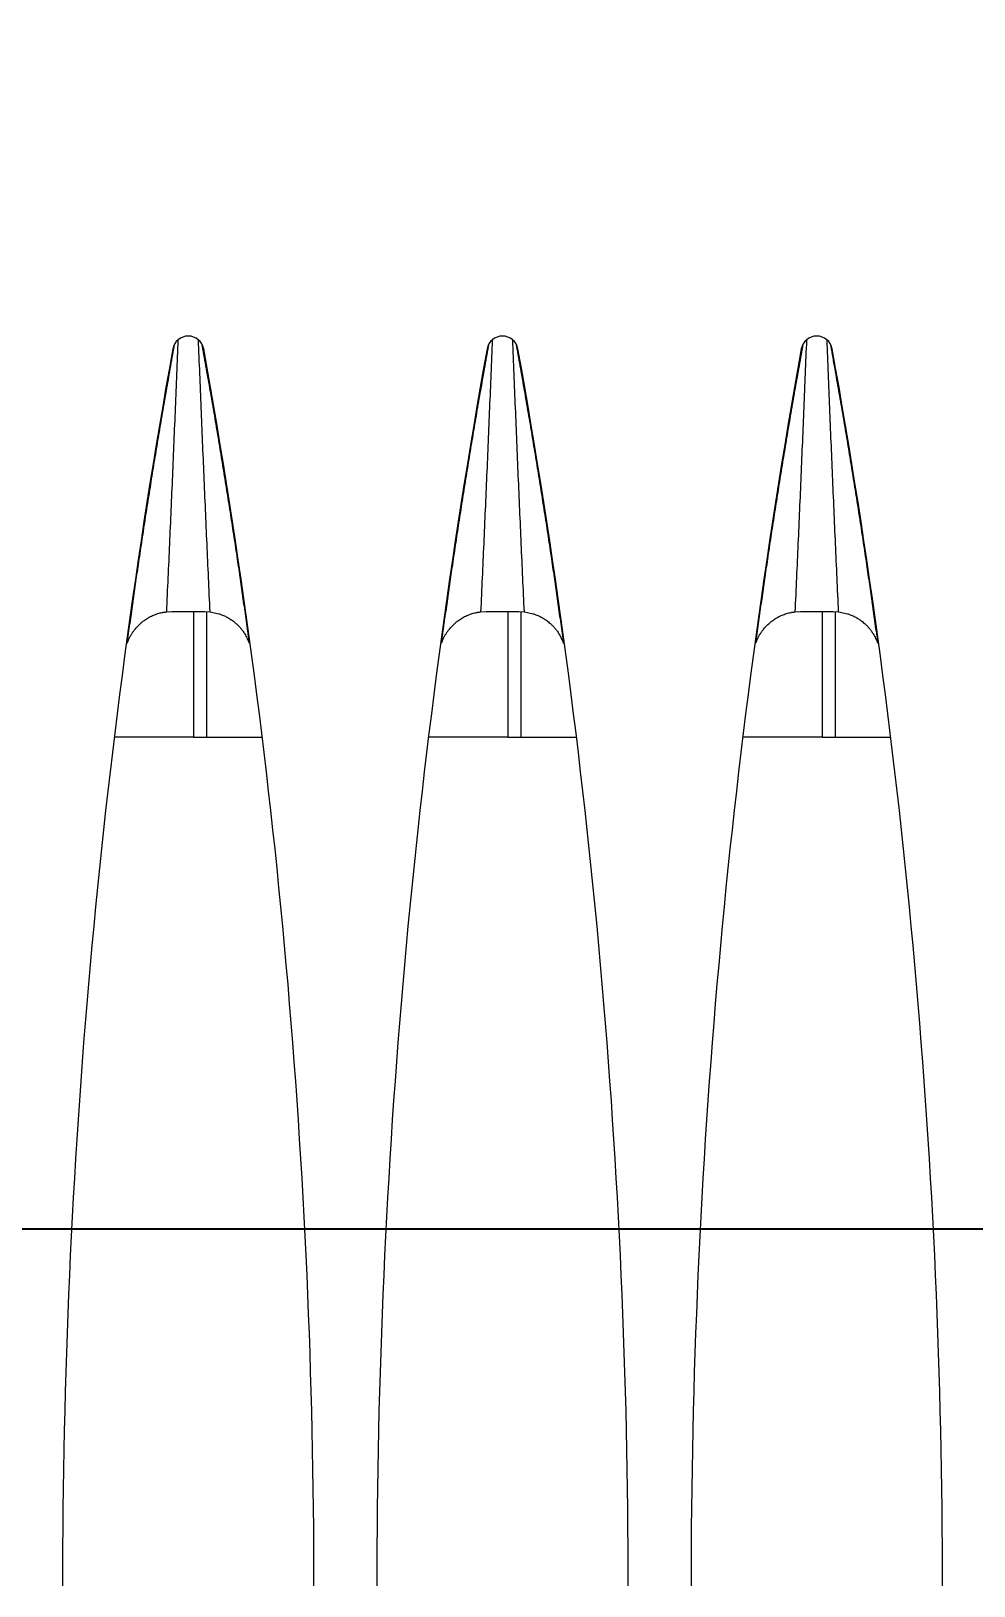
# Model space of a CAD drawing. Header units: metres. Extents: x -101133.8 to -101066.7, y -24899.3 to -24824.7.
# Drawn here: x -101102.3443 to -101102.3143, y -24845.37301 to -24845.32354 of the extents above; entities that cross this region are included whole.
import ezdxf

# ---------------------------------------------------------------- set-up
doc = ezdxf.new("R2010")
doc.units = ezdxf.units.M
doc.header["$LTSCALE"] = 0.2
doc.header["$PDSIZE"] = -5
doc.layers.add('CMT-COTATION DIVERS', color=1, linetype='Continuous')
doc.layers.add('CMT-CVC-MATERIEL', color=30, linetype='Continuous')
doc.styles.get("Standard").update_dxf_attribs({"font": 'arial.ttf'})
doc.dimstyles.get("Standard").update_dxf_attribs({"dimtxt": 0.18, "dimasz": 0.18, "dimexe": 0.18, "dimexo": 0.0625, "dimgap": 0.09, "dimtad": 0, "dimtih": 1, "dimtoh": 1, "dimdec": 4, "dimzin": 0, "dimdsep": 46, "dimtxsty": 'Standard', "dimcen": 0.09, "dimadec": 0, "dimazin": 0, "dimtfac": 1, "dimtdec": 4, "dimtofl": 0, "dimtmove": 0, "dimatfit": 3, "dimfxl": 1, "dimtolj": 1, "dimtzin": 0, "dimarcsym": 0})

# ---------------------------------------------------------------- blocks, each defined once
blk = doc.blocks.new('Cassette 600x600')
at = {"linetype": 'Continuous', "lineweight": 13}
for p, q in [((-20116.73, 222.832), (-20116.73, 225.361)), ((-20112.23, 224.73), (-20112.23, 224.764)), ((-20112.74, 223.7), (-20112.73, 223.527)), ((-20106.73, 223.87), (-20106.73, 223.907)), ((-20105.73, 223.702), (-20105.73, 223.736)), ((-20112.73, 222.832), (-20116.73, 222.832)), ((-20116.73, 222.832), (-20116.73, 222.421)), ((-20116.73, 222.421), (-20116.73, 220.649)), ((-20112.733, 222.421), (-20116.73, 222.421)), ((-20112.73, 222.483), (-20112.74, 222.31)), ((-20106.73, 222.103), (-20106.73, 222.14)), ((-20105.73, 222.274), (-20105.73, 222.308)), ((-20112.23, 221.246), (-20112.23, 221.28)), ((-20116.73, 212.832), (-20116.73, 215.361)), ((-20112.23, 214.73), (-20112.23, 214.764)), ((-20112.74, 213.7), (-20112.73, 213.527)), ((-20106.73, 213.87), (-20106.73, 213.907)), ((-20105.73, 213.702), (-20105.73, 213.736)), ((-20112.73, 212.832), (-20116.73, 212.832)), ((-20116.73, 212.832), (-20116.73, 212.421)), ((-20116.73, 212.421), (-20116.73, 210.649)), ((-20112.733, 212.421), (-20116.73, 212.421)), ((-20112.73, 212.483), (-20112.74, 212.31)), ((-20105.73, 212.274), (-20105.73, 212.308)), ((-20106.73, 212.103), (-20106.73, 212.14)), ((-20112.23, 211.246), (-20112.23, 211.28)), ((-20116.73, 202.832), (-20116.73, 205.361)), ((-20112.23, 204.73), (-20112.23, 204.764)), ((-20112.74, 203.7), (-20112.73, 203.527)), ((-20105.73, 203.702), (-20105.73, 203.736)), ((-20112.73, 202.832), (-20116.73, 202.832)), ((-20116.73, 202.832), (-20116.73, 202.421)), ((-20116.73, 202.421), (-20116.73, 200.649)), ((-20112.733, 202.421), (-20116.73, 202.421)), ((-20112.73, 202.483), (-20112.74, 202.31)), ((-20105.73, 202.274), (-20105.73, 202.308)), ((-20112.23, 201.246), (-20112.23, 201.28))]:
    blk.add_line(p, q, dxfattribs=at)
for centre, radius, start, end in [((-20143.73, 4.505), 222.5, 79.81251, 90), ((-20104.465, 223.005), 0.5, 280.1875, 79.8125), ((-20143.73, 441.505), 222.5, 270, 280.18749), ((-20143.73, -5.495), 222.5, 79.81251, 90), ((-20104.465, 213.005), 0.5, 280.1875, 79.8125), ((-20143.73, 431.505), 222.5, 270, 280.18749), ((-20143.73, -15.495), 222.5, 79.81251, 90), ((-20104.465, 203.005), 0.5, 280.1875, 79.8125), ((-20143.73, 421.505), 222.5, 270, 280.18749)]:
    blk.add_arc(centre, radius, start, end, dxfattribs=at)
for points, knots in [([(-20113.74, 224.945), (-20113.732, 224.942), (-20113.724, 224.939), (-20113.717, 224.936), (-20113.709, 224.934), (-20113.701, 224.931), (-20113.693, 224.928), (-20113.685, 224.925), (-20113.677, 224.921), (-20113.669, 224.918), (-20113.662, 224.916), (-20113.655, 224.913), (-20113.646, 224.909), (-20113.623, 224.9), (-20113.589, 224.884), (-20113.558, 224.869), (-20113.528, 224.854), (-20113.502, 224.84), (-20113.475, 224.824), (-20113.448, 224.808), (-20113.421, 224.791), (-20113.397, 224.775), (-20113.372, 224.759), (-20113.351, 224.744), (-20113.322, 224.722), (-20113.294, 224.7), (-20113.258, 224.67), (-20113.226, 224.642), (-20113.194, 224.614), (-20113.167, 224.586), (-20113.139, 224.557), (-20113.112, 224.528), (-20113.085, 224.497), (-20113.061, 224.468), (-20113.038, 224.439), (-20113.018, 224.412), (-20112.992, 224.375), (-20112.967, 224.338), (-20112.937, 224.29), (-20112.911, 224.244), (-20112.886, 224.197), (-20112.865, 224.153), (-20112.846, 224.109), (-20112.827, 224.064), (-20112.811, 224.02), (-20112.796, 223.971), (-20112.781, 223.922), (-20112.768, 223.868), (-20112.761, 223.833), (-20112.759, 223.82), (-20112.757, 223.81), (-20112.755, 223.799), (-20112.753, 223.789), (-20112.751, 223.777), (-20112.75, 223.766), (-20112.748, 223.755), (-20112.746, 223.744), (-20112.745, 223.733), (-20112.743, 223.722), (-20112.741, 223.711), (-20112.74, 223.7)], [0, 0, 0, 0, 1, 1, 1, 2, 2, 2, 3, 3, 3, 4, 4, 4, 5, 5, 5, 6, 6, 6, 7, 7, 7, 8, 8, 8, 9, 9, 9, 10, 10, 10, 11, 11, 11, 12, 12, 12, 13, 13, 13, 14, 14, 14, 15, 15, 15, 16, 16, 16, 17, 17, 17, 18, 18, 18, 19, 19, 19, 20, 20, 20, 20]), ([(-20113.74, 224.945), (-20113.531, 224.916), (-20113.322, 224.887), (-20113.113, 224.857), (-20112.904, 224.828), (-20112.695, 224.799), (-20112.485, 224.769), (-20112.275, 224.739), (-20112.064, 224.709), (-20111.858, 224.679), (-20111.652, 224.65), (-20111.452, 224.621), (-20111.231, 224.588), (-20111.009, 224.555), (-20110.766, 224.519), (-20110.529, 224.483), (-20110.292, 224.447), (-20110.06, 224.412), (-20109.828, 224.376), (-20109.595, 224.34), (-20109.361, 224.303), (-20109.127, 224.266), (-20108.893, 224.229), (-20108.659, 224.192), (-20108.426, 224.154), (-20108.193, 224.117), (-20107.96, 224.079), (-20107.726, 224.04), (-20107.492, 224.002), (-20107.256, 223.963), (-20107.026, 223.924), (-20106.796, 223.886), (-20106.571, 223.848), (-20106.326, 223.806), (-20106.081, 223.764), (-20105.816, 223.718), (-20105.627, 223.685), (-20105.483, 223.66), (-20105.383, 223.642), (-20105.271, 223.622), (-20105.16, 223.602), (-20105.036, 223.581), (-20104.916, 223.559), (-20104.795, 223.538), (-20104.678, 223.517), (-20104.56, 223.496), (-20104.442, 223.475), (-20104.323, 223.453), (-20104.205, 223.432)], [0, 0, 0, 0, 1, 1, 1, 2, 2, 2, 3, 3, 3, 4, 4, 4, 5, 5, 5, 6, 6, 6, 7, 7, 7, 8, 8, 8, 9, 9, 9, 10, 10, 10, 11, 11, 11, 12, 12, 12, 13, 13, 13, 14, 14, 14, 15, 15, 15, 16, 16, 16, 16]), ([(-20104.086, 223.331), (-20104.446, 223.346), (-20104.806, 223.36), (-20105.166, 223.375), (-20105.527, 223.39), (-20105.887, 223.404), (-20106.247, 223.419), (-20106.608, 223.434), (-20106.968, 223.449), (-20107.328, 223.464), (-20107.688, 223.479), (-20108.049, 223.494), (-20108.409, 223.509), (-20108.77, 223.524), (-20109.131, 223.54), (-20109.492, 223.556), (-20109.853, 223.571), (-20110.213, 223.587), (-20110.574, 223.603), (-20110.935, 223.619), (-20111.296, 223.635), (-20111.657, 223.651), (-20112.018, 223.668), (-20112.379, 223.684), (-20112.74, 223.7)], [0, 0, 0, 0, 1, 1, 1, 2, 2, 2, 3, 3, 3, 4, 4, 4, 5, 5, 5, 6, 6, 6, 7, 7, 7, 8, 8, 8, 8]), ([(-20112.73, 223.527), (-20112.73, 223.507), (-20112.73, 223.487), (-20112.73, 223.466), (-20112.73, 223.446), (-20112.73, 223.425), (-20112.73, 223.404), (-20112.73, 223.383), (-20112.73, 223.363), (-20112.73, 223.341), (-20112.73, 223.32), (-20112.73, 223.299), (-20112.73, 223.277), (-20112.73, 223.255), (-20112.73, 223.233), (-20112.73, 223.211), (-20112.73, 223.189), (-20112.73, 223.166), (-20112.73, 223.143), (-20112.73, 223.121), (-20112.73, 223.098), (-20112.73, 223.075), (-20112.73, 223.052), (-20112.73, 223.029), (-20112.73, 223.006), (-20112.73, 222.983), (-20112.73, 222.96), (-20112.73, 222.937), (-20112.73, 222.914), (-20112.73, 222.891), (-20112.73, 222.868), (-20112.73, 222.845), (-20112.73, 222.823), (-20112.73, 222.8), (-20112.73, 222.778), (-20112.73, 222.756), (-20112.73, 222.734), (-20112.73, 222.712), (-20112.73, 222.691), (-20112.73, 222.67), (-20112.73, 222.648), (-20112.73, 222.627), (-20112.73, 222.607), (-20112.73, 222.586), (-20112.73, 222.565), (-20112.73, 222.544), (-20112.73, 222.524), (-20112.73, 222.503), (-20112.73, 222.483)], [0, 0, 0, 0, 1, 1, 1, 2, 2, 2, 3, 3, 3, 4, 4, 4, 5, 5, 5, 6, 6, 6, 7, 7, 7, 8, 8, 8, 9, 9, 9, 10, 10, 10, 11, 11, 11, 12, 12, 12, 13, 13, 13, 14, 14, 14, 15, 15, 15, 16, 16, 16, 16]), ([(-20112.74, 222.31), (-20112.379, 222.327), (-20112.018, 222.343), (-20111.657, 222.359), (-20111.296, 222.375), (-20110.935, 222.391), (-20110.574, 222.407), (-20110.213, 222.423), (-20109.853, 222.439), (-20109.492, 222.454), (-20109.131, 222.47), (-20108.77, 222.486), (-20108.409, 222.501), (-20108.049, 222.516), (-20107.688, 222.532), (-20107.328, 222.547), (-20106.968, 222.562), (-20106.608, 222.577), (-20106.247, 222.591), (-20105.887, 222.606), (-20105.527, 222.621), (-20105.166, 222.635), (-20104.806, 222.65), (-20104.446, 222.664), (-20104.086, 222.679)], [0, 0, 0, 0, 1, 1, 1, 2, 2, 2, 3, 3, 3, 4, 4, 4, 5, 5, 5, 6, 6, 6, 7, 7, 7, 8, 8, 8, 8]), ([(-20104.205, 222.578), (-20104.323, 222.557), (-20104.442, 222.536), (-20104.56, 222.515), (-20104.678, 222.493), (-20104.795, 222.473), (-20104.916, 222.451), (-20105.036, 222.43), (-20105.16, 222.408), (-20105.271, 222.388), (-20105.383, 222.368), (-20105.483, 222.351), (-20105.627, 222.325), (-20105.816, 222.292), (-20106.081, 222.246), (-20106.326, 222.204), (-20106.571, 222.163), (-20106.796, 222.125), (-20107.026, 222.086), (-20107.256, 222.048), (-20107.492, 222.008), (-20107.726, 221.97), (-20107.96, 221.931), (-20108.193, 221.894), (-20108.426, 221.856), (-20108.659, 221.818), (-20108.893, 221.781), (-20109.127, 221.744), (-20109.361, 221.707), (-20109.595, 221.67), (-20109.828, 221.634), (-20110.06, 221.598), (-20110.292, 221.563), (-20110.529, 221.527), (-20110.766, 221.491), (-20111.009, 221.455), (-20111.231, 221.422), (-20111.452, 221.39), (-20111.652, 221.361), (-20111.858, 221.331), (-20112.064, 221.301), (-20112.275, 221.271), (-20112.485, 221.241), (-20112.695, 221.212), (-20112.904, 221.182), (-20113.113, 221.153), (-20113.322, 221.124), (-20113.531, 221.094), (-20113.74, 221.065)], [0, 0, 0, 0, 1, 1, 1, 2, 2, 2, 3, 3, 3, 4, 4, 4, 5, 5, 5, 6, 6, 6, 7, 7, 7, 8, 8, 8, 9, 9, 9, 10, 10, 10, 11, 11, 11, 12, 12, 12, 13, 13, 13, 14, 14, 14, 15, 15, 15, 16, 16, 16, 16]), ([(-20112.74, 222.31), (-20112.746, 222.279), (-20112.752, 222.248), (-20112.758, 222.217), (-20112.764, 222.186), (-20112.77, 222.155), (-20112.778, 222.124), (-20112.785, 222.093), (-20112.793, 222.061), (-20112.802, 222.031), (-20112.81, 222.001), (-20112.819, 221.974), (-20112.832, 221.939), (-20112.845, 221.904), (-20112.862, 221.862), (-20112.882, 221.823), (-20112.901, 221.783), (-20112.921, 221.746), (-20112.944, 221.709), (-20112.966, 221.672), (-20112.991, 221.635), (-20113.019, 221.598), (-20113.047, 221.56), (-20113.079, 221.521), (-20113.106, 221.49), (-20113.132, 221.459), (-20113.154, 221.437), (-20113.178, 221.412), (-20113.202, 221.388), (-20113.23, 221.363), (-20113.257, 221.339), (-20113.285, 221.315), (-20113.313, 221.293), (-20113.344, 221.27), (-20113.376, 221.248), (-20113.411, 221.225), (-20113.439, 221.208), (-20113.467, 221.192), (-20113.487, 221.181), (-20113.511, 221.169), (-20113.534, 221.157), (-20113.56, 221.145), (-20113.585, 221.133), (-20113.611, 221.121), (-20113.637, 221.11), (-20113.662, 221.098), (-20113.688, 221.087), (-20113.714, 221.076), (-20113.74, 221.065)], [0, 0, 0, 0, 1, 1, 1, 2, 2, 2, 3, 3, 3, 4, 4, 4, 5, 5, 5, 6, 6, 6, 7, 7, 7, 8, 8, 8, 9, 9, 9, 10, 10, 10, 11, 11, 11, 12, 12, 12, 13, 13, 13, 14, 14, 14, 15, 15, 15, 16, 16, 16, 16]), ([(-20113.74, 214.945), (-20113.531, 214.916), (-20113.322, 214.887), (-20113.113, 214.857), (-20112.904, 214.828), (-20112.695, 214.799), (-20112.485, 214.769), (-20112.275, 214.739), (-20112.064, 214.709), (-20111.858, 214.679), (-20111.652, 214.65), (-20111.452, 214.621), (-20111.231, 214.588), (-20111.009, 214.555), (-20110.766, 214.519), (-20110.529, 214.483), (-20110.292, 214.447), (-20110.06, 214.412), (-20109.828, 214.376), (-20109.595, 214.34), (-20109.361, 214.303), (-20109.127, 214.266), (-20108.893, 214.229), (-20108.659, 214.192), (-20108.426, 214.154), (-20108.193, 214.117), (-20107.96, 214.079), (-20107.726, 214.04), (-20107.492, 214.002), (-20107.256, 213.963), (-20107.026, 213.924), (-20106.796, 213.886), (-20106.571, 213.848), (-20106.326, 213.806), (-20106.081, 213.764), (-20105.816, 213.718), (-20105.627, 213.685), (-20105.483, 213.66), (-20105.383, 213.642), (-20105.271, 213.622), (-20105.16, 213.602), (-20105.036, 213.581), (-20104.916, 213.559), (-20104.795, 213.538), (-20104.678, 213.517), (-20104.56, 213.496), (-20104.442, 213.475), (-20104.323, 213.453), (-20104.205, 213.432)], [0, 0, 0, 0, 1, 1, 1, 2, 2, 2, 3, 3, 3, 4, 4, 4, 5, 5, 5, 6, 6, 6, 7, 7, 7, 8, 8, 8, 9, 9, 9, 10, 10, 10, 11, 11, 11, 12, 12, 12, 13, 13, 13, 14, 14, 14, 15, 15, 15, 16, 16, 16, 16]), ([(-20113.74, 214.945), (-20113.732, 214.942), (-20113.724, 214.939), (-20113.717, 214.936), (-20113.709, 214.934), (-20113.701, 214.931), (-20113.693, 214.928), (-20113.685, 214.925), (-20113.677, 214.921), (-20113.669, 214.918), (-20113.662, 214.916), (-20113.655, 214.913), (-20113.646, 214.909), (-20113.623, 214.9), (-20113.589, 214.884), (-20113.558, 214.869), (-20113.528, 214.854), (-20113.502, 214.84), (-20113.475, 214.824), (-20113.448, 214.808), (-20113.421, 214.791), (-20113.397, 214.775), (-20113.372, 214.759), (-20113.351, 214.744), (-20113.322, 214.722), (-20113.294, 214.7), (-20113.258, 214.67), (-20113.226, 214.642), (-20113.194, 214.614), (-20113.167, 214.586), (-20113.139, 214.557), (-20113.112, 214.528), (-20113.085, 214.497), (-20113.061, 214.468), (-20113.038, 214.439), (-20113.018, 214.412), (-20112.992, 214.375), (-20112.967, 214.338), (-20112.937, 214.29), (-20112.911, 214.244), (-20112.886, 214.197), (-20112.865, 214.153), (-20112.846, 214.109), (-20112.827, 214.064), (-20112.811, 214.02), (-20112.796, 213.971), (-20112.781, 213.922), (-20112.768, 213.868), (-20112.761, 213.833), (-20112.759, 213.82), (-20112.757, 213.81), (-20112.755, 213.799), (-20112.753, 213.789), (-20112.751, 213.777), (-20112.75, 213.766), (-20112.748, 213.755), (-20112.746, 213.744), (-20112.745, 213.733), (-20112.743, 213.722), (-20112.741, 213.711), (-20112.74, 213.7)], [0, 0, 0, 0, 1, 1, 1, 2, 2, 2, 3, 3, 3, 4, 4, 4, 5, 5, 5, 6, 6, 6, 7, 7, 7, 8, 8, 8, 9, 9, 9, 10, 10, 10, 11, 11, 11, 12, 12, 12, 13, 13, 13, 14, 14, 14, 15, 15, 15, 16, 16, 16, 17, 17, 17, 18, 18, 18, 19, 19, 19, 20, 20, 20, 20]), ([(-20104.086, 213.331), (-20104.446, 213.346), (-20104.806, 213.36), (-20105.166, 213.375), (-20105.527, 213.39), (-20105.887, 213.404), (-20106.247, 213.419), (-20106.608, 213.434), (-20106.968, 213.449), (-20107.328, 213.464), (-20107.688, 213.479), (-20108.049, 213.494), (-20108.409, 213.509), (-20108.77, 213.524), (-20109.131, 213.54), (-20109.492, 213.556), (-20109.853, 213.571), (-20110.213, 213.587), (-20110.574, 213.603), (-20110.935, 213.619), (-20111.296, 213.635), (-20111.657, 213.651), (-20112.018, 213.668), (-20112.379, 213.684), (-20112.74, 213.7)], [0, 0, 0, 0, 1, 1, 1, 2, 2, 2, 3, 3, 3, 4, 4, 4, 5, 5, 5, 6, 6, 6, 7, 7, 7, 8, 8, 8, 8]), ([(-20112.73, 213.527), (-20112.73, 213.507), (-20112.73, 213.487), (-20112.73, 213.466), (-20112.73, 213.446), (-20112.73, 213.425), (-20112.73, 213.404), (-20112.73, 213.383), (-20112.73, 213.363), (-20112.73, 213.341), (-20112.73, 213.32), (-20112.73, 213.299), (-20112.73, 213.277), (-20112.73, 213.255), (-20112.73, 213.233), (-20112.73, 213.211), (-20112.73, 213.189), (-20112.73, 213.166), (-20112.73, 213.143), (-20112.73, 213.121), (-20112.73, 213.098), (-20112.73, 213.075), (-20112.73, 213.052), (-20112.73, 213.029), (-20112.73, 213.006), (-20112.73, 212.983), (-20112.73, 212.96), (-20112.73, 212.937), (-20112.73, 212.914), (-20112.73, 212.891), (-20112.73, 212.868), (-20112.73, 212.845), (-20112.73, 212.823), (-20112.73, 212.8), (-20112.73, 212.778), (-20112.73, 212.756), (-20112.73, 212.734), (-20112.73, 212.712), (-20112.73, 212.691), (-20112.73, 212.67), (-20112.73, 212.648), (-20112.73, 212.627), (-20112.73, 212.607), (-20112.73, 212.586), (-20112.73, 212.565), (-20112.73, 212.544), (-20112.73, 212.524), (-20112.73, 212.503), (-20112.73, 212.483)], [0, 0, 0, 0, 1, 1, 1, 2, 2, 2, 3, 3, 3, 4, 4, 4, 5, 5, 5, 6, 6, 6, 7, 7, 7, 8, 8, 8, 9, 9, 9, 10, 10, 10, 11, 11, 11, 12, 12, 12, 13, 13, 13, 14, 14, 14, 15, 15, 15, 16, 16, 16, 16]), ([(-20104.205, 212.578), (-20104.323, 212.557), (-20104.442, 212.536), (-20104.56, 212.515), (-20104.678, 212.493), (-20104.795, 212.473), (-20104.916, 212.451), (-20105.036, 212.43), (-20105.16, 212.408), (-20105.271, 212.388), (-20105.383, 212.368), (-20105.483, 212.351), (-20105.627, 212.325), (-20105.816, 212.292), (-20106.081, 212.246), (-20106.326, 212.204), (-20106.571, 212.163), (-20106.796, 212.125), (-20107.026, 212.086), (-20107.256, 212.048), (-20107.492, 212.008), (-20107.726, 211.97), (-20107.96, 211.931), (-20108.193, 211.894), (-20108.426, 211.856), (-20108.659, 211.818), (-20108.893, 211.781), (-20109.127, 211.744), (-20109.361, 211.707), (-20109.595, 211.67), (-20109.828, 211.634), (-20110.06, 211.598), (-20110.292, 211.563), (-20110.529, 211.527), (-20110.766, 211.491), (-20111.009, 211.455), (-20111.231, 211.422), (-20111.452, 211.39), (-20111.652, 211.361), (-20111.858, 211.331), (-20112.064, 211.301), (-20112.275, 211.271), (-20112.485, 211.241), (-20112.695, 211.212), (-20112.904, 211.182), (-20113.113, 211.153), (-20113.322, 211.124), (-20113.531, 211.094), (-20113.74, 211.065)], [0, 0, 0, 0, 1, 1, 1, 2, 2, 2, 3, 3, 3, 4, 4, 4, 5, 5, 5, 6, 6, 6, 7, 7, 7, 8, 8, 8, 9, 9, 9, 10, 10, 10, 11, 11, 11, 12, 12, 12, 13, 13, 13, 14, 14, 14, 15, 15, 15, 16, 16, 16, 16]), ([(-20112.74, 212.31), (-20112.746, 212.279), (-20112.752, 212.248), (-20112.758, 212.217), (-20112.764, 212.186), (-20112.77, 212.155), (-20112.778, 212.124), (-20112.785, 212.093), (-20112.793, 212.061), (-20112.802, 212.031), (-20112.81, 212.001), (-20112.819, 211.974), (-20112.832, 211.939), (-20112.845, 211.904), (-20112.862, 211.862), (-20112.882, 211.823), (-20112.901, 211.783), (-20112.921, 211.746), (-20112.944, 211.709), (-20112.966, 211.672), (-20112.991, 211.635), (-20113.019, 211.598), (-20113.047, 211.56), (-20113.079, 211.521), (-20113.106, 211.49), (-20113.132, 211.459), (-20113.154, 211.437), (-20113.178, 211.412), (-20113.202, 211.388), (-20113.23, 211.363), (-20113.257, 211.339), (-20113.285, 211.315), (-20113.313, 211.293), (-20113.344, 211.27), (-20113.376, 211.248), (-20113.411, 211.225), (-20113.439, 211.208), (-20113.467, 211.192), (-20113.487, 211.181), (-20113.511, 211.169), (-20113.534, 211.157), (-20113.56, 211.145), (-20113.585, 211.133), (-20113.611, 211.121), (-20113.637, 211.11), (-20113.662, 211.098), (-20113.688, 211.087), (-20113.714, 211.076), (-20113.74, 211.065)], [0, 0, 0, 0, 1, 1, 1, 2, 2, 2, 3, 3, 3, 4, 4, 4, 5, 5, 5, 6, 6, 6, 7, 7, 7, 8, 8, 8, 9, 9, 9, 10, 10, 10, 11, 11, 11, 12, 12, 12, 13, 13, 13, 14, 14, 14, 15, 15, 15, 16, 16, 16, 16]), ([(-20112.74, 212.31), (-20112.379, 212.327), (-20112.018, 212.343), (-20111.657, 212.359), (-20111.296, 212.375), (-20110.935, 212.391), (-20110.574, 212.407), (-20110.213, 212.423), (-20109.853, 212.439), (-20109.492, 212.454), (-20109.131, 212.47), (-20108.77, 212.486), (-20108.409, 212.501), (-20108.049, 212.516), (-20107.688, 212.532), (-20107.328, 212.547), (-20106.968, 212.562), (-20106.608, 212.576), (-20106.247, 212.591), (-20105.887, 212.606), (-20105.527, 212.621), (-20105.166, 212.635), (-20104.806, 212.65), (-20104.446, 212.664), (-20104.086, 212.679)], [0, 0, 0, 0, 1, 1, 1, 2, 2, 2, 3, 3, 3, 4, 4, 4, 5, 5, 5, 6, 6, 6, 7, 7, 7, 8, 8, 8, 8]), ([(-20113.74, 204.945), (-20113.732, 204.942), (-20113.724, 204.939), (-20113.717, 204.936), (-20113.709, 204.934), (-20113.701, 204.931), (-20113.693, 204.928), (-20113.685, 204.925), (-20113.677, 204.921), (-20113.669, 204.918), (-20113.662, 204.916), (-20113.655, 204.913), (-20113.646, 204.909), (-20113.623, 204.9), (-20113.589, 204.884), (-20113.558, 204.869), (-20113.528, 204.854), (-20113.502, 204.84), (-20113.475, 204.824), (-20113.448, 204.808), (-20113.421, 204.791), (-20113.397, 204.775), (-20113.372, 204.759), (-20113.351, 204.744), (-20113.322, 204.722), (-20113.294, 204.7), (-20113.258, 204.67), (-20113.226, 204.642), (-20113.194, 204.614), (-20113.167, 204.586), (-20113.139, 204.557), (-20113.112, 204.528), (-20113.085, 204.497), (-20113.061, 204.468), (-20113.038, 204.439), (-20113.018, 204.412), (-20112.992, 204.375), (-20112.967, 204.338), (-20112.937, 204.29), (-20112.911, 204.244), (-20112.886, 204.197), (-20112.865, 204.153), (-20112.846, 204.109), (-20112.827, 204.064), (-20112.811, 204.02), (-20112.796, 203.971), (-20112.781, 203.922), (-20112.768, 203.868), (-20112.761, 203.833), (-20112.759, 203.82), (-20112.757, 203.81), (-20112.755, 203.799), (-20112.753, 203.789), (-20112.751, 203.777), (-20112.75, 203.766), (-20112.748, 203.755), (-20112.746, 203.744), (-20112.745, 203.733), (-20112.743, 203.722), (-20112.741, 203.711), (-20112.74, 203.7)], [0, 0, 0, 0, 1, 1, 1, 2, 2, 2, 3, 3, 3, 4, 4, 4, 5, 5, 5, 6, 6, 6, 7, 7, 7, 8, 8, 8, 9, 9, 9, 10, 10, 10, 11, 11, 11, 12, 12, 12, 13, 13, 13, 14, 14, 14, 15, 15, 15, 16, 16, 16, 17, 17, 17, 18, 18, 18, 19, 19, 19, 20, 20, 20, 20]), ([(-20113.74, 204.945), (-20113.531, 204.916), (-20113.322, 204.887), (-20113.113, 204.857), (-20112.904, 204.828), (-20112.695, 204.799), (-20112.485, 204.769), (-20112.275, 204.739), (-20112.064, 204.709), (-20111.858, 204.679), (-20111.652, 204.65), (-20111.452, 204.621), (-20111.231, 204.588), (-20111.009, 204.555), (-20110.766, 204.519), (-20110.529, 204.483), (-20110.292, 204.447), (-20110.06, 204.412), (-20109.828, 204.376), (-20109.595, 204.34), (-20109.361, 204.303), (-20109.127, 204.266), (-20108.893, 204.229), (-20108.659, 204.192), (-20108.426, 204.154), (-20108.193, 204.117), (-20107.96, 204.079), (-20107.726, 204.04), (-20107.492, 204.002), (-20107.256, 203.963), (-20107.026, 203.924), (-20106.796, 203.886), (-20106.571, 203.848), (-20106.326, 203.806), (-20106.081, 203.764), (-20105.816, 203.718), (-20105.627, 203.685), (-20105.483, 203.66), (-20105.383, 203.642), (-20105.271, 203.622), (-20105.16, 203.602), (-20105.036, 203.581), (-20104.916, 203.559), (-20104.795, 203.538), (-20104.678, 203.517), (-20104.56, 203.496), (-20104.442, 203.475), (-20104.323, 203.453), (-20104.205, 203.432)], [0, 0, 0, 0, 1, 1, 1, 2, 2, 2, 3, 3, 3, 4, 4, 4, 5, 5, 5, 6, 6, 6, 7, 7, 7, 8, 8, 8, 9, 9, 9, 10, 10, 10, 11, 11, 11, 12, 12, 12, 13, 13, 13, 14, 14, 14, 15, 15, 15, 16, 16, 16, 16]), ([(-20104.086, 203.331), (-20104.446, 203.346), (-20104.806, 203.36), (-20105.166, 203.375), (-20105.527, 203.39), (-20105.887, 203.404), (-20106.247, 203.419), (-20106.608, 203.434), (-20106.968, 203.449), (-20107.328, 203.464), (-20107.688, 203.479), (-20108.049, 203.494), (-20108.409, 203.509), (-20108.77, 203.524), (-20109.131, 203.54), (-20109.492, 203.556), (-20109.853, 203.571), (-20110.213, 203.587), (-20110.574, 203.603), (-20110.935, 203.619), (-20111.296, 203.635), (-20111.657, 203.651), (-20112.018, 203.668), (-20112.379, 203.684), (-20112.74, 203.7)], [0, 0, 0, 0, 1, 1, 1, 2, 2, 2, 3, 3, 3, 4, 4, 4, 5, 5, 5, 6, 6, 6, 7, 7, 7, 8, 8, 8, 8]), ([(-20112.73, 203.527), (-20112.73, 203.507), (-20112.73, 203.487), (-20112.73, 203.466), (-20112.73, 203.446), (-20112.73, 203.425), (-20112.73, 203.404), (-20112.73, 203.383), (-20112.73, 203.363), (-20112.73, 203.341), (-20112.73, 203.32), (-20112.73, 203.299), (-20112.73, 203.277), (-20112.73, 203.255), (-20112.73, 203.233), (-20112.73, 203.211), (-20112.73, 203.189), (-20112.73, 203.166), (-20112.73, 203.143), (-20112.73, 203.121), (-20112.73, 203.098), (-20112.73, 203.075), (-20112.73, 203.052), (-20112.73, 203.029), (-20112.73, 203.006), (-20112.73, 202.983), (-20112.73, 202.96), (-20112.73, 202.937), (-20112.73, 202.914), (-20112.73, 202.891), (-20112.73, 202.868), (-20112.73, 202.845), (-20112.73, 202.823), (-20112.73, 202.8), (-20112.73, 202.778), (-20112.73, 202.756), (-20112.73, 202.734), (-20112.73, 202.712), (-20112.73, 202.691), (-20112.73, 202.67), (-20112.73, 202.648), (-20112.73, 202.627), (-20112.73, 202.607), (-20112.73, 202.586), (-20112.73, 202.565), (-20112.73, 202.544), (-20112.73, 202.524), (-20112.73, 202.503), (-20112.73, 202.483)], [0, 0, 0, 0, 1, 1, 1, 2, 2, 2, 3, 3, 3, 4, 4, 4, 5, 5, 5, 6, 6, 6, 7, 7, 7, 8, 8, 8, 9, 9, 9, 10, 10, 10, 11, 11, 11, 12, 12, 12, 13, 13, 13, 14, 14, 14, 15, 15, 15, 16, 16, 16, 16]), ([(-20104.205, 202.578), (-20104.323, 202.557), (-20104.442, 202.536), (-20104.56, 202.515), (-20104.678, 202.493), (-20104.795, 202.473), (-20104.916, 202.451), (-20105.036, 202.43), (-20105.16, 202.408), (-20105.271, 202.388), (-20105.383, 202.368), (-20105.483, 202.351), (-20105.627, 202.325), (-20105.816, 202.292), (-20106.081, 202.246), (-20106.326, 202.204), (-20106.571, 202.163), (-20106.796, 202.125), (-20107.026, 202.086), (-20107.256, 202.048), (-20107.492, 202.008), (-20107.726, 201.97), (-20107.96, 201.931), (-20108.193, 201.894), (-20108.426, 201.856), (-20108.659, 201.818), (-20108.893, 201.781), (-20109.127, 201.744), (-20109.361, 201.707), (-20109.595, 201.67), (-20109.828, 201.634), (-20110.06, 201.598), (-20110.292, 201.563), (-20110.529, 201.527), (-20110.766, 201.491), (-20111.009, 201.455), (-20111.231, 201.422), (-20111.452, 201.39), (-20111.652, 201.361), (-20111.858, 201.331), (-20112.064, 201.301), (-20112.275, 201.271), (-20112.485, 201.241), (-20112.695, 201.212), (-20112.904, 201.182), (-20113.113, 201.153), (-20113.322, 201.124), (-20113.531, 201.094), (-20113.74, 201.065)], [0, 0, 0, 0, 1, 1, 1, 2, 2, 2, 3, 3, 3, 4, 4, 4, 5, 5, 5, 6, 6, 6, 7, 7, 7, 8, 8, 8, 9, 9, 9, 10, 10, 10, 11, 11, 11, 12, 12, 12, 13, 13, 13, 14, 14, 14, 15, 15, 15, 16, 16, 16, 16]), ([(-20112.74, 202.31), (-20112.379, 202.327), (-20112.018, 202.343), (-20111.657, 202.359), (-20111.296, 202.375), (-20110.935, 202.391), (-20110.574, 202.407), (-20110.213, 202.423), (-20109.853, 202.439), (-20109.492, 202.454), (-20109.131, 202.47), (-20108.77, 202.486), (-20108.409, 202.501), (-20108.049, 202.516), (-20107.688, 202.532), (-20107.328, 202.547), (-20106.968, 202.562), (-20106.608, 202.577), (-20106.247, 202.591), (-20105.887, 202.606), (-20105.527, 202.621), (-20105.166, 202.635), (-20104.806, 202.65), (-20104.446, 202.664), (-20104.086, 202.679)], [0, 0, 0, 0, 1, 1, 1, 2, 2, 2, 3, 3, 3, 4, 4, 4, 5, 5, 5, 6, 6, 6, 7, 7, 7, 8, 8, 8, 8]), ([(-20112.74, 202.31), (-20112.746, 202.279), (-20112.752, 202.248), (-20112.758, 202.217), (-20112.764, 202.186), (-20112.77, 202.155), (-20112.778, 202.124), (-20112.785, 202.093), (-20112.793, 202.061), (-20112.802, 202.031), (-20112.81, 202.001), (-20112.819, 201.974), (-20112.832, 201.939), (-20112.845, 201.904), (-20112.862, 201.862), (-20112.882, 201.823), (-20112.901, 201.783), (-20112.921, 201.746), (-20112.944, 201.709), (-20112.966, 201.672), (-20112.991, 201.635), (-20113.019, 201.598), (-20113.047, 201.56), (-20113.079, 201.521), (-20113.106, 201.49), (-20113.132, 201.459), (-20113.154, 201.437), (-20113.178, 201.412), (-20113.202, 201.388), (-20113.23, 201.363), (-20113.257, 201.339), (-20113.285, 201.315), (-20113.313, 201.293), (-20113.344, 201.27), (-20113.376, 201.248), (-20113.411, 201.225), (-20113.439, 201.208), (-20113.467, 201.192), (-20113.487, 201.181), (-20113.511, 201.169), (-20113.534, 201.157), (-20113.56, 201.145), (-20113.585, 201.133), (-20113.611, 201.121), (-20113.637, 201.11), (-20113.662, 201.098), (-20113.688, 201.087), (-20113.714, 201.076), (-20113.74, 201.065)], [0, 0, 0, 0, 1, 1, 1, 2, 2, 2, 3, 3, 3, 4, 4, 4, 5, 5, 5, 6, 6, 6, 7, 7, 7, 8, 8, 8, 9, 9, 9, 10, 10, 10, 11, 11, 11, 12, 12, 12, 13, 13, 13, 14, 14, 14, 15, 15, 15, 16, 16, 16, 16])]:
    blk.add_open_spline(points, degree=3, knots=knots, dxfattribs=at)
blk = doc.blocks.new('COT-45')
at = {"color": 0}
for p, q in [((0, -1), (0, 1)), ((-1, 0), (1, 0))]:
    blk.add_line(p, q, dxfattribs=at)
at = {"color": 0, "const_width": 0.4}
blk.add_lwpolyline([(-0.4419, -0.4419), (0.4419, 0.4419)], dxfattribs=at)
blk = doc.blocks.new('*D136')
at = {"layer": 'CMT-COTATION DIVERS', "color": 0, "lineweight": -2}
for p, q in [((-101104.569131, -24845.361654), (-101101.332678, -24845.361654)), ((-101101.382678, -24847.966186), (-101101.382678, -24845.386654)), ((-101101.830468, -24847.991186), (-101101.332678, -24847.991186))]:
    blk.add_line(p, q, dxfattribs=at)
at = {"layer": 'Defpoints', "color": 0, "lineweight": 15}
for p in [(-101104.599131, -24845.361654), (-101101.382678, -24845.361654), (-101101.860468, -24847.991186)]:
    blk.add_point(p, dxfattribs=at)
at = {"layer": 'CMT-COTATION DIVERS', "color": 0, "lineweight": -2, "xscale": 0.025, "yscale": 0.025, "zscale": 0.025}
for p, rotation in [((-101101.382678, -24845.361654), 90), ((-101101.382678, -24847.991186), 270)]:
    blk.add_blockref('COT-45', p, dxfattribs=dict(at, rotation=rotation))
at = {"layer": 'CMT-COTATION DIVERS', "color": 0, "lineweight": 15, "insert": (-101101.458496, -24846.67642), "char_height": 0.075, "attachment_point": 5, "rotation": 90}
blk.add_mtext('\\A1;263', dxfattribs=at)
blk = doc.blocks.new('*D137')
at = {"layer": 'CMT-COTATION DIVERS', "color": 0, "lineweight": -2}
for p, q in [((-101102.361981, -24845.006592), (-101101.332678, -24845.006592)), ((-101101.382678, -24845.031592), (-101101.382678, -24845.336654)), ((-101101.352678, -24845.361654), (-101101.332678, -24845.361654))]:
    blk.add_line(p, q, dxfattribs=at)
at = {"layer": 'Defpoints', "color": 0, "lineweight": 15}
for p in [(-101102.391981, -24845.006592), (-101101.382678, -24845.361654), (-101101.382678, -24845.361654)]:
    blk.add_point(p, dxfattribs=at)
at = {"layer": 'CMT-COTATION DIVERS', "color": 0, "lineweight": -2, "xscale": 0.025, "yscale": 0.025, "zscale": 0.025}
for p, rotation in [((-101101.382678, -24845.006592), 90), ((-101101.382678, -24845.361654), 270)]:
    blk.add_blockref('COT-45', p, dxfattribs=dict(at, rotation=rotation))
at = {"layer": 'CMT-COTATION DIVERS', "color": 0, "lineweight": 15, "insert": (-101101.458496, -24845.184123), "char_height": 0.075, "attachment_point": 5, "rotation": 90}
blk.add_mtext('\\A1;36', dxfattribs=at)

msp = doc.modelspace()

# ---------------------------------------------------------------- block references
at = {"layer": 'CMT-CVC-MATERIEL', "xscale": 0.001, "yscale": 0.001, "zscale": 0.001, "rotation": 90}
msp.add_blockref('Cassette 600x600', (-101102.116291, -24825.229281), dxfattribs=at)

# ---------------------------------------------------------------- dimensions: what is measured, and where the dimension line sits
at = {"layer": 'CMT-COTATION DIVERS', "lineweight": 15}
for p1, p2, picture, middle in [((-101102.391981, -24845.006592), (-101101.382678, -24845.361654), '*D137', (-101101.458496, -24845.184123)), ((-101101.860468, -24847.991186), (-101104.599131, -24845.361654), '*D136', (-101101.458496, -24846.67642))]:
    dim = msp.add_linear_dim(base=(-101101.382678, -24845.361654), p1=p1, p2=p2, angle=90, dimstyle='Standard', override={"dimscale": 0.05, "dimtxt": 1.5, "dimasz": 0.5, "dimexe": 1, "dimexo": 0.6, "dimgap": 0.75, "dimtad": 1, "dimtih": 0, "dimtoh": 0, "dimdec": 0, "dimlfac": 100, "dimblk": 'COT-45', "dimcen": 0, "dimadec": 2, "dimazin": 2, "dimtdec": 2, "dimtix": 1, "dimtmove": 1, "dimfrac": 1}, dxfattribs=at)
    dim.commit()
    dim.dimension.update_dxf_attribs({"geometry": picture, "text_midpoint": middle})

doc.saveas('drawing.dxf')
